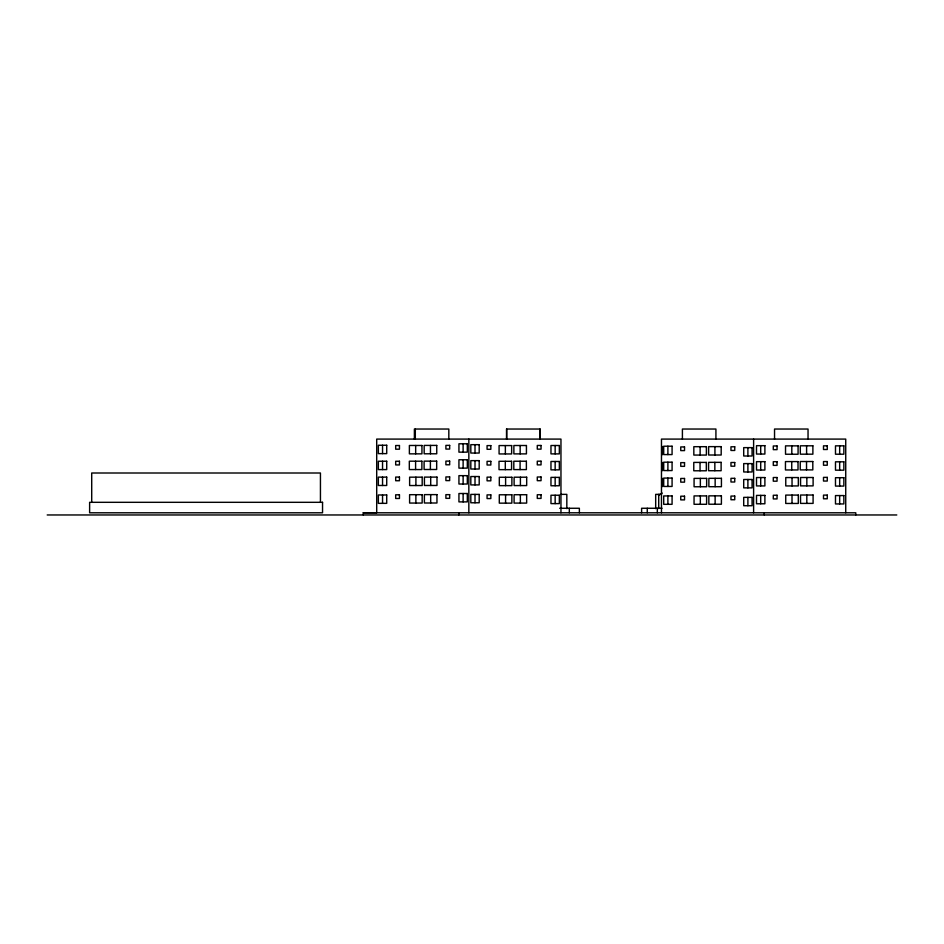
<?xml version="1.0" encoding="UTF-8"?>
<svg xmlns="http://www.w3.org/2000/svg" width="944" height="944" viewBox="0 0 944 944"><rect width="100%" height="100%" fill="white"/><g stroke="black" fill="none" stroke-linecap="round" stroke-linejoin="round"><path stroke-width="1.42" d="M658.464 495.293L662.228 493.087M560.96 494.361L566.825 494.361L566.825 508.651M661.473 494.361L655.679 494.361L655.679 508.651M559.674 508.261L579.368 508.261L579.368 512.793M662.051 508.261L641.613 508.261L641.613 512.793M376.467 512.722L363.298 512.722L363.298 514.964M363.216 512.793L855.783 512.793L855.783 514.964M47.2 514.964L896.8 514.964M845.73 512.793L845.73 439.09L661.473 439.09L661.473 512.793M839.664 445.839L839.664 454.217M839.664 461.805L839.664 470.183M839.664 477.699L839.664 486.077M839.664 495.565L839.664 503.943M808.04 439.09L808.04 429.036L774.54 429.036L774.54 439.09M806.837 477.499L806.837 485.877M806.813 495.022L806.813 503.4M806.601 445.804L806.601 454.182M806.53 461.522L806.53 469.9M792.04 477.558L792.04 485.936M792.016 495.081L792.016 503.459M791.804 445.863L791.804 454.241M791.733 461.581L791.733 469.959M764.298 512.793L764.298 514.964M760.699 445.674L760.699 454.052M760.699 461.651L760.699 470.029M760.699 477.546L760.699 485.924M760.699 495.399L760.699 503.777M753.607 439.09L753.607 512.793M747.896 447.633L747.896 455.999M747.896 463.598L747.896 471.976M747.896 479.493L747.896 487.871M747.896 497.358L747.896 505.724M715.918 439.09L715.918 429.036L682.406 429.036L682.406 439.09M715.151 478.325L715.151 486.703M715.127 495.848L715.127 504.226M714.915 446.63L714.915 455.008M714.844 462.348L714.844 470.726M700.354 478.384L700.354 486.762M700.33 495.907L700.33 504.285M700.118 446.689L700.118 455.067M700.047 462.407L700.047 470.785M667.892 446.217L667.892 454.583M667.892 462.182L667.892 470.56M667.892 478.077L667.892 486.455M667.892 495.942L667.892 504.32M662.157 446.441L662.157 454.819M662.157 462.418L662.157 470.796M662.157 478.313L662.157 486.691M658.711 494.361L658.711 508.545M657.319 508.261L657.319 512.793M647.265 508.261L647.265 512.793M569.315 508.261L569.315 512.793M560.96 512.793L560.96 439.09L376.703 439.09L376.703 512.793M555.155 445.509L555.155 453.887M555.155 461.486L555.155 469.852M555.155 477.381L555.155 485.759M555.155 495.234L555.155 503.612M540.027 429.036L540.027 439.09L540.204 429.036L506.527 429.036L506.527 439.09M520.404 477.204L520.404 485.582M520.368 494.727L520.368 503.093M520.156 445.509L520.156 453.887M520.085 461.227L520.085 469.593M506.704 429.036L506.704 439.09M505.606 477.263L505.606 485.641M505.583 494.786L505.583 503.152M505.359 445.568L505.359 453.946M505.3 461.286L505.3 469.652M475.009 444.671L475.009 453.049M475.009 460.637L475.009 469.015M475.009 476.531L475.009 484.909M475.009 494.396L475.009 502.774M468.838 439.09L468.838 512.793M463.126 443.786L463.126 452.152M463.126 459.752L463.126 468.13M463.126 475.646L463.126 484.024M463.126 493.511L463.126 501.889M458.784 512.793L458.784 514.964M448.825 439.09L448.825 429.036L414.381 429.036L414.381 439.09M430.7 477.109L430.7 485.476M430.676 494.621L430.676 502.999M430.464 445.415L430.464 453.793M430.393 461.132L430.393 469.498M415.903 477.168L415.903 485.535M415.879 494.691L415.879 503.058M415.667 445.474L415.667 453.852M415.596 461.191L415.596 469.557M415.313 429.036L415.313 439.09M382.544 445.249L382.544 453.627M382.544 461.227L382.544 469.593M382.544 477.121L382.544 485.487M382.544 494.975L382.544 503.353M320.441 502.314L320.441 473.003L91.71 473.003L91.71 502.314M467.315 443.786L458.937 443.786L458.937 452.152L467.315 452.152L467.315 443.786M479.198 444.671L470.82 444.671L470.82 453.049L479.198 453.049L479.198 444.671M386.721 445.249L378.355 445.249L378.355 453.627L386.721 453.627L386.721 445.249M421.944 445.474L409.377 445.474L409.377 453.852L421.944 453.852L421.944 445.474M436.742 445.415L424.175 445.415L424.175 453.793L436.742 453.793L436.742 445.415M449.663 445.379L445.898 445.379L445.898 449.073L449.663 449.073L449.663 445.379M526.433 445.509L513.878 445.509L513.878 453.887L526.433 453.887L526.433 445.509M541.042 445.462L537.278 445.462L537.278 449.155L541.042 449.155L541.042 445.462M559.344 445.509L550.966 445.509L550.966 453.887L559.344 453.887L559.344 445.509M399.454 445.521L395.689 445.521L395.689 449.202L399.454 449.202L399.454 445.521M490.833 445.603L487.069 445.603L487.069 449.297L490.833 449.297L490.833 445.603M511.648 445.568L499.081 445.568L499.081 453.946L511.648 453.946L511.648 445.568M764.888 445.674L756.51 445.674L756.51 454.052L764.888 454.052L764.888 445.674M798.081 445.863L785.526 445.863L785.526 454.241L798.081 454.241L798.081 445.863M812.878 445.804L800.311 445.804L800.311 454.182L812.878 454.182L812.878 445.804M827.263 445.828L823.498 445.828L823.498 449.509L827.263 449.509L827.263 445.828M843.853 445.839L835.487 445.839L835.487 454.217L843.853 454.217L843.853 445.839M777.054 445.969L773.289 445.969L773.289 449.651L777.054 449.651L777.054 445.969M672.081 446.217L663.703 446.217L663.703 454.583L672.081 454.583L672.081 446.217M706.395 446.689L693.828 446.689L693.828 455.067L706.395 455.067L706.395 446.689M721.192 446.63L708.625 446.63L708.625 455.008L721.192 455.008L721.192 446.63M734.739 446.783L730.963 446.783L730.963 450.465L734.739 450.465L734.739 446.783M684.53 446.925L680.754 446.925L680.754 450.607L684.53 450.607L684.53 446.925M752.085 447.633L743.707 447.633L743.707 455.999L752.085 455.999L752.085 447.633M467.315 459.752L458.937 459.752L458.937 468.13L467.315 468.13L467.315 459.752M479.198 460.637L470.82 460.637L470.82 469.015L479.198 469.015L479.198 460.637M386.721 461.227L378.355 461.227L378.355 469.593L386.721 469.593L386.721 461.227M399.454 461.25L395.689 461.25L395.689 464.932L399.454 464.932L399.454 461.25M421.874 461.191L409.318 461.191L409.318 469.557L421.874 469.557L421.874 461.191M436.671 461.132L424.104 461.132L424.104 469.498L436.671 469.498L436.671 461.132M449.663 461.109L445.898 461.109L445.898 464.79L449.663 464.79L449.663 461.109M526.374 461.227L513.807 461.227L513.807 469.593L526.374 469.593L526.374 461.227M541.042 461.191L537.278 461.191L537.278 464.885L541.042 464.885L541.042 461.191M490.833 461.333L487.069 461.333L487.069 465.014L490.833 465.014L490.833 461.333M511.577 461.286L499.01 461.286L499.01 469.652L511.577 469.652L511.577 461.286M559.344 461.486L550.966 461.486L550.966 469.852L559.344 469.852L559.344 461.486M798.022 461.581L785.455 461.581L785.455 469.959L798.022 469.959L798.022 461.581M812.808 461.522L800.252 461.522L800.252 469.9L812.808 469.9L812.808 461.522M827.263 461.557L823.498 461.557L823.498 465.239L827.263 465.239L827.263 461.557M764.888 461.651L756.51 461.651L756.51 470.029L764.888 470.029L764.888 461.651M777.054 461.699L773.289 461.699L773.289 465.38L777.054 465.38L777.054 461.699M843.853 461.805L835.487 461.805L835.487 470.183L843.853 470.183L843.853 461.805M672.081 462.182L663.703 462.182L663.703 470.56L672.081 470.56L672.081 462.182M706.324 462.407L693.769 462.407L693.769 470.785L706.324 470.785L706.324 462.407M721.122 462.348L708.566 462.348L708.566 470.726L721.122 470.726L721.122 462.348M734.739 462.513L730.963 462.513L730.963 466.194L734.739 466.194L734.739 462.513M684.53 462.643L680.754 462.643L680.754 466.336L684.53 466.336L684.53 462.643M752.085 463.598L743.707 463.598L743.707 471.976L752.085 471.976L752.085 463.598M467.315 475.646L458.937 475.646L458.937 484.024L467.315 484.024L467.315 475.646M479.198 476.531L470.82 476.531L470.82 484.909L479.198 484.909L479.198 476.531M449.663 476.921L445.898 476.921L445.898 480.602L449.663 480.602L449.663 476.921M386.721 477.121L378.355 477.121L378.355 485.487L386.721 485.487L386.721 477.121M399.454 477.062L395.689 477.062L395.689 480.744L399.454 480.744L399.454 477.062M422.192 477.168L409.625 477.168L409.625 485.535L422.192 485.535L422.192 477.168M436.978 477.109L424.422 477.109L424.422 485.476L436.978 485.476L436.978 477.109M490.833 477.145L487.069 477.145L487.069 480.826L490.833 480.826L490.833 477.145M541.042 477.003L537.278 477.003L537.278 480.685L541.042 480.685L541.042 477.003M511.884 477.263L499.317 477.263L499.317 485.641L511.884 485.641L511.884 477.263M526.681 477.204L514.114 477.204L514.114 485.582L526.681 485.582L526.681 477.204M559.344 477.381L550.966 477.381L550.966 485.759L559.344 485.759L559.344 477.381M827.263 477.369L823.498 477.369L823.498 481.051L827.263 481.051L827.263 477.369M764.888 477.546L756.51 477.546L756.51 485.924L764.888 485.924L764.888 477.546M777.054 477.511L773.289 477.511L773.289 481.192L777.054 481.192L777.054 477.511M798.329 477.558L785.762 477.558L785.762 485.936L798.329 485.936L798.329 477.558M813.114 477.499L800.559 477.499L800.559 485.877L813.114 485.877L813.114 477.499M843.853 477.699L835.487 477.699L835.487 486.077L843.853 486.077L843.853 477.699M672.081 478.077L663.703 478.077L663.703 486.455L672.081 486.455L672.081 478.077M721.428 478.325L708.873 478.325L708.873 486.703L721.428 486.703L721.428 478.325M734.739 478.325L730.963 478.325L730.963 482.006L734.739 482.006L734.739 478.325M684.53 478.455L680.754 478.455L680.754 482.148L684.53 482.148L684.53 478.455M706.643 478.384L694.076 478.384L694.076 486.762L706.643 486.762L706.643 478.384M752.085 479.493L743.707 479.493L743.707 487.871L752.085 487.871L752.085 479.493M467.315 493.511L458.937 493.511L458.937 501.889L467.315 501.889L467.315 493.511M479.198 494.396L470.82 494.396L470.82 502.774L479.198 502.774L479.198 494.396M422.157 494.691L409.602 494.691L409.602 503.058L422.157 503.058L422.157 494.691M436.954 494.621L424.387 494.621L424.387 502.999L436.954 502.999L436.954 494.621M449.663 494.656L445.898 494.656L445.898 498.338L449.663 498.338L449.663 494.656M399.454 494.798L395.689 494.798L395.689 498.479L399.454 498.479L399.454 494.798M490.833 494.88L487.069 494.88L487.069 498.562L490.833 498.562L490.833 494.88M511.86 494.786L499.293 494.786L499.293 503.152L511.86 503.152L511.86 494.786M526.658 494.727L514.091 494.727L514.091 503.093L526.658 503.093L526.658 494.727M541.042 494.739L537.278 494.739L537.278 498.42L541.042 498.42L541.042 494.739M386.721 494.975L378.355 494.975L378.355 503.353L386.721 503.353L386.721 494.975M813.091 495.022L800.536 495.022L800.536 503.4L813.091 503.4L813.091 495.022M559.344 495.234L550.966 495.234L550.966 503.612L559.344 503.612L559.344 495.234M777.054 495.246L773.289 495.246L773.289 498.928L777.054 498.928L777.054 495.246M798.294 495.081L785.738 495.081L785.738 503.459L798.294 503.459L798.294 495.081M827.263 495.104L823.498 495.104L823.498 498.786L827.263 498.786L827.263 495.104M764.888 495.399L756.51 495.399L756.51 503.777L764.888 503.777L764.888 495.399M843.853 495.565L835.487 495.565L835.487 503.943L843.853 503.943L843.853 495.565M721.405 495.848L708.838 495.848L708.838 504.226L721.405 504.226L721.405 495.848M672.081 495.942L663.703 495.942L663.703 504.32L672.081 504.32L672.081 495.942M706.608 495.907L694.052 495.907L694.052 504.285L706.608 504.285L706.608 495.907M734.739 496.06L730.963 496.06L730.963 499.742L734.739 499.742L734.739 496.06M684.53 496.19L680.754 496.19L680.754 499.883L684.53 499.883L684.53 496.19M752.085 497.358L743.707 497.358L743.707 505.724L752.085 505.724L752.085 497.358M322.541 502.314L89.621 502.314L89.621 512.793L322.541 512.793L322.541 502.314"/></g></svg>
